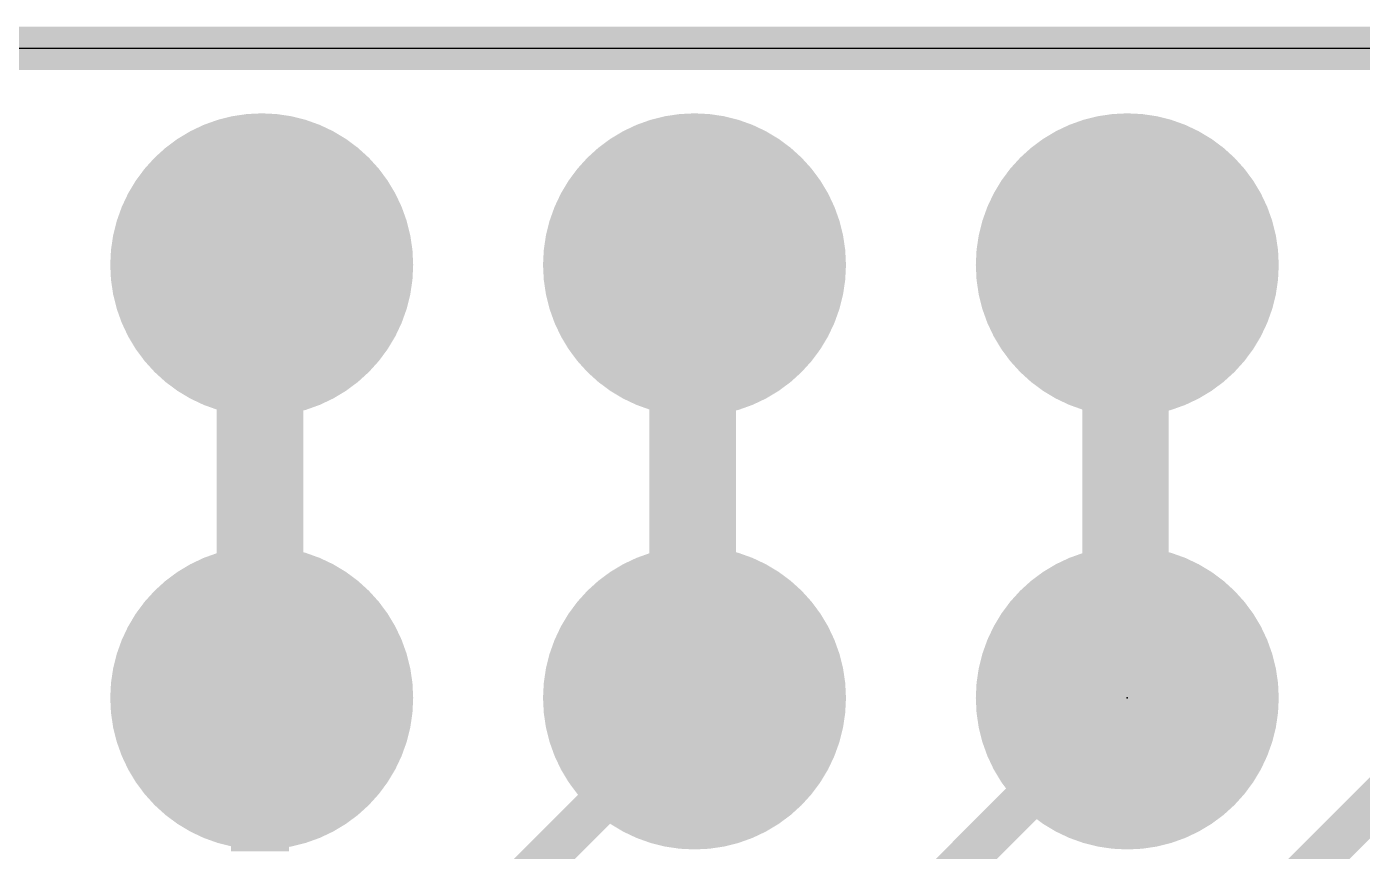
# Model space of a CAD drawing. Extents: x -0.1 to 50.9, y -0.1 to 23.
# Drawn here: x 20.21 to 28.05, y 18.15 to 22.99 of the extents above; entities that cross this region are included whole.
import ezdxf

# ---------------------------------------------------------------- set-up
doc = ezdxf.new("R2010")
doc.units = 0
for name, color, linetype in [('1', 12, 'CONTINUOUS'), ('16', 5, 'CONTINUOUS'), ('17', 110, 'CONTINUOUS'), ('20', 53, 'CONTINUOUS'), ('200', 40, 'CONTINUOUS'), ('23', 53, 'CONTINUOUS')]:
    doc.layers.add(name, color=color, linetype=linetype)

# ---------------------------------------------------------------- blocks, each defined once
blk = doc.blocks.new('ROUNDP')
at = {"const_width": 0.5}
blk.add_lwpolyline([(0, -0.25, 1), (0, 0.25, 1), (0, -0.25)], format="xyb", dxfattribs=at)
blk = doc.blocks.new('RECT')
blk.add_solid([(-0.5, -0.5), (0.5, -0.5), (-0.5, 0.5), (0.5, 0.5)])

msp = doc.modelspace()

# ---------------------------------------------------------------- linework, layer by layer
at = {"layer": '1', "const_width": 0.254}
for points in [[(50.8, 22.86), (0, 22.86)], [(24.13, 19.05), (24.13, 18.9865)], [(25.4, 17.78), (26.67, 19.05)], [(26.8724, 17.1831), (28.7393, 19.05)], [(24.13, 18.9865), (22.098, 16.9545)]]:
    msp.add_lwpolyline(points, dxfattribs=at)
at = {"layer": '1', "const_width": 0.127}
for points in [[(24.1935, 19.05, 1), (24.0665, 19.05)], [(26.7149, 19.0051, 1), (26.6251, 19.0949)], [(24.0665, 18.9865, 1), (24.1935, 18.9865)], [(24.1749, 18.9416, 1), (24.0851, 19.0314)]]:
    msp.add_lwpolyline(points, format="xyb", dxfattribs=at)
at = {"layer": '16', "const_width": 0.254}
for points in [[(50.8, 22.86), (0, 22.86)], [(21.59, 21.59), (21.59, 19.05)], [(24.13, 21.59), (24.13, 19.05)], [(26.67, 21.59), (26.67, 19.05)]]:
    msp.add_lwpolyline(points, dxfattribs=at)
at = {"layer": '16', "const_width": 0.127}
for points in [[(21.6535, 21.59, 1), (21.5265, 21.59)], [(24.1935, 21.59, 1), (24.0665, 21.59)], [(26.7335, 21.59, 1), (26.6065, 21.59)], [(21.5265, 19.05, 1), (21.6535, 19.05)], [(24.0665, 19.05, 1), (24.1935, 19.05)], [(26.6065, 19.05, 1), (26.7335, 19.05)]]:
    msp.add_lwpolyline(points, format="xyb", dxfattribs=at)
at = {"layer": '20'}
msp.add_line((48.26, 22.86), (2.54, 22.86), dxfattribs=at)
at = {"layer": '23'}
msp.add_point((26.67, 19.05), dxfattribs=at)

# ---------------------------------------------------------------- block references
at = {"layer": '17', "xscale": 1.778, "yscale": 1.778}
for p in [(21.59, 21.59), (21.59, 21.59), (24.13, 21.59), (24.13, 21.59), (26.67, 21.59), (26.67, 21.59)]:
    msp.add_blockref('ROUNDP', p, dxfattribs=at)
at = {"layer": '17', "xscale": 1.778, "yscale": 1.778, "rotation": 90}
for p in [(21.59, 19.05), (21.59, 19.05), (24.13, 19.05), (24.13, 19.05), (26.67, 19.05), (26.67, 19.05)]:
    msp.add_blockref('ROUNDP', p, dxfattribs=at)
at = {"layer": '200'}
for p, xscale, yscale in [((21.5798, 21.7805), 0.3404, 0.0213), ((21.5798, 21.8017), 0.254, 0.0211), ((21.5798, 21.8228), 0.1676, 0.0211), ((24.1198, 21.7805), 0.3404, 0.0213), ((24.1198, 21.8017), 0.254, 0.0211), ((24.1198, 21.8228), 0.1676, 0.0211), ((26.6598, 21.7805), 0.3404, 0.0213), ((26.6598, 21.8017), 0.254, 0.0211), ((26.6598, 21.8228), 0.1676, 0.0211), ((21.5798, 21.7382), 0.4216, 0.0211), ((21.5798, 21.717), 0.4216, 0.0213), ((21.5798, 21.7593), 0.381, 0.0211), ((24.1198, 21.7382), 0.4216, 0.0211), ((24.1198, 21.717), 0.4216, 0.0213), ((24.1198, 21.7593), 0.381, 0.0211), ((26.6598, 21.7382), 0.4216, 0.0211), ((26.6598, 21.717), 0.4216, 0.0213), ((26.6598, 21.7593), 0.381, 0.0211), ((21.5798, 21.6535), 0.508, 0.0213), ((21.5798, 21.6323), 0.508, 0.0211), ((21.5798, 21.6958), 0.4674, 0.0211), ((21.5798, 21.6747), 0.4674, 0.0211), ((24.1198, 21.6535), 0.508, 0.0213), ((24.1198, 21.6323), 0.508, 0.0211), ((24.1198, 21.6958), 0.4674, 0.0211), ((24.1198, 21.6747), 0.4674, 0.0211), ((26.6598, 21.6535), 0.508, 0.0213), ((26.6598, 21.6323), 0.508, 0.0211), ((26.6598, 21.6958), 0.4674, 0.0211), ((26.6598, 21.6747), 0.4674, 0.0211), ((21.5798, 21.6112), 0.508, 0.0211), ((21.5798, 21.59), 0.508, 0.0213), ((21.5798, 21.5688), 0.508, 0.0211), ((21.5798, 21.5477), 0.508, 0.0211), ((24.1198, 21.6112), 0.508, 0.0211), ((24.1198, 21.59), 0.508, 0.0213), ((24.1198, 21.5688), 0.508, 0.0211), ((24.1198, 21.5477), 0.508, 0.0211), ((26.6598, 21.6112), 0.508, 0.0211), ((26.6598, 21.59), 0.508, 0.0213), ((26.6598, 21.5688), 0.508, 0.0211), ((26.6598, 21.5477), 0.508, 0.0211), ((21.5798, 21.5265), 0.508, 0.0213), ((21.5798, 21.5053), 0.508, 0.0211), ((21.5798, 21.4842), 0.508, 0.0211), ((24.1198, 21.5265), 0.508, 0.0213), ((24.1198, 21.5053), 0.508, 0.0211), ((24.1198, 21.4842), 0.508, 0.0211), ((26.6598, 21.5265), 0.508, 0.0213), ((26.6598, 21.5053), 0.508, 0.0211), ((26.6598, 21.4842), 0.508, 0.0211), ((21.5798, 21.463), 0.508, 0.0213), ((21.5798, 21.4418), 0.508, 0.0211), ((21.5798, 21.4207), 0.508, 0.0211), ((21.5798, 21.3995), 0.508, 0.0213), ((24.1198, 21.463), 0.508, 0.0213), ((24.1198, 21.4418), 0.508, 0.0211), ((24.1198, 21.4207), 0.508, 0.0211), ((24.1198, 21.3995), 0.508, 0.0213), ((26.6598, 21.463), 0.508, 0.0213), ((26.6598, 21.4418), 0.508, 0.0211), ((26.6598, 21.4207), 0.508, 0.0211), ((26.6598, 21.3995), 0.508, 0.0213), ((21.5798, 21.3783), 0.508, 0.0211), ((21.5798, 21.3572), 0.508, 0.0211), ((21.5798, 21.336), 0.508, 0.0213), ((21.5798, 21.3148), 0.508, 0.0211), ((24.1198, 21.3783), 0.508, 0.0211), ((24.1198, 21.3572), 0.508, 0.0211), ((24.1198, 21.336), 0.508, 0.0213), ((24.1198, 21.3148), 0.508, 0.0211), ((26.6598, 21.3783), 0.508, 0.0211), ((26.6598, 21.3572), 0.508, 0.0211), ((26.6598, 21.336), 0.508, 0.0213), ((26.6598, 21.3148), 0.508, 0.0211), ((21.5798, 21.2937), 0.508, 0.0211), ((21.5798, 21.2725), 0.508, 0.0213), ((21.5798, 21.2513), 0.508, 0.0211), ((24.1198, 21.2937), 0.508, 0.0211), ((24.1198, 21.2725), 0.508, 0.0213), ((24.1198, 21.2513), 0.508, 0.0211), ((26.6598, 21.2937), 0.508, 0.0211), ((26.6598, 21.2725), 0.508, 0.0213), ((26.6598, 21.2513), 0.508, 0.0211), ((21.5798, 21.2302), 0.508, 0.0211), ((21.5798, 21.209), 0.508, 0.0213), ((21.5798, 21.1878), 0.508, 0.0211), ((21.5798, 21.1667), 0.508, 0.0211), ((24.1198, 21.2302), 0.508, 0.0211), ((24.1198, 21.209), 0.508, 0.0213), ((24.1198, 21.1878), 0.508, 0.0211), ((24.1198, 21.1667), 0.508, 0.0211), ((26.6598, 21.2302), 0.508, 0.0211), ((26.6598, 21.209), 0.508, 0.0213), ((26.6598, 21.1878), 0.508, 0.0211), ((26.6598, 21.1667), 0.508, 0.0211), ((21.5798, 21.1455), 0.508, 0.0213), ((21.5798, 21.1243), 0.508, 0.0211), ((21.5798, 21.1032), 0.508, 0.0211), ((21.5798, 21.082), 0.508, 0.0213), ((24.1198, 21.1455), 0.508, 0.0213), ((24.1198, 21.1243), 0.508, 0.0211), ((24.1198, 21.1032), 0.508, 0.0211), ((24.1198, 21.082), 0.508, 0.0213), ((26.6598, 21.1455), 0.508, 0.0213), ((26.6598, 21.1243), 0.508, 0.0211), ((26.6598, 21.1032), 0.508, 0.0211), ((26.6598, 21.082), 0.508, 0.0213), ((21.5798, 21.0608), 0.508, 0.0211), ((21.5798, 21.0397), 0.508, 0.0211), ((21.5798, 21.0185), 0.508, 0.0213), ((21.5798, 20.9973), 0.508, 0.0211), ((24.1198, 21.0608), 0.508, 0.0211), ((24.1198, 21.0397), 0.508, 0.0211), ((24.1198, 21.0185), 0.508, 0.0213), ((24.1198, 20.9973), 0.508, 0.0211), ((26.6598, 21.0608), 0.508, 0.0211), ((26.6598, 21.0397), 0.508, 0.0211), ((26.6598, 21.0185), 0.508, 0.0213), ((26.6598, 20.9973), 0.508, 0.0211), ((21.5798, 20.9762), 0.508, 0.0211), ((21.5798, 20.955), 0.508, 0.0213), ((21.5798, 20.9338), 0.508, 0.0211), ((24.1198, 20.9762), 0.508, 0.0211), ((24.1198, 20.955), 0.508, 0.0213), ((24.1198, 20.9338), 0.508, 0.0211), ((26.6598, 20.9762), 0.508, 0.0211), ((26.6598, 20.955), 0.508, 0.0213), ((26.6598, 20.9338), 0.508, 0.0211), ((21.5798, 20.9127), 0.508, 0.0211), ((21.5798, 20.8915), 0.508, 0.0213), ((21.5798, 20.8703), 0.508, 0.0211), ((21.5798, 20.8492), 0.508, 0.0211), ((24.1198, 20.9127), 0.508, 0.0211), ((24.1198, 20.8915), 0.508, 0.0213), ((24.1198, 20.8703), 0.508, 0.0211), ((24.1198, 20.8492), 0.508, 0.0211), ((26.6598, 20.9127), 0.508, 0.0211), ((26.6598, 20.8915), 0.508, 0.0213), ((26.6598, 20.8703), 0.508, 0.0211), ((26.6598, 20.8492), 0.508, 0.0211), ((21.5798, 20.828), 0.508, 0.0213), ((21.5798, 20.8068), 0.508, 0.0211), ((21.5798, 20.7857), 0.508, 0.0211), ((21.5798, 20.7645), 0.508, 0.0213), ((24.1198, 20.828), 0.508, 0.0213), ((24.1198, 20.8068), 0.508, 0.0211), ((24.1198, 20.7857), 0.508, 0.0211), ((24.1198, 20.7645), 0.508, 0.0213), ((26.6598, 20.828), 0.508, 0.0213), ((26.6598, 20.8068), 0.508, 0.0211), ((26.6598, 20.7857), 0.508, 0.0211), ((26.6598, 20.7645), 0.508, 0.0213), ((21.5798, 20.7433), 0.508, 0.0211), ((21.5798, 20.7222), 0.508, 0.0211), ((21.5798, 20.701), 0.508, 0.0213), ((24.1198, 20.7433), 0.508, 0.0211), ((24.1198, 20.7222), 0.508, 0.0211), ((24.1198, 20.701), 0.508, 0.0213), ((26.6598, 20.7433), 0.508, 0.0211), ((26.6598, 20.7222), 0.508, 0.0211), ((26.6598, 20.701), 0.508, 0.0213), ((21.5798, 20.6798), 0.508, 0.0211), ((21.5798, 20.6587), 0.508, 0.0211), ((21.5798, 20.6375), 0.508, 0.0213), ((21.5798, 20.6163), 0.508, 0.0211), ((24.1198, 20.6798), 0.508, 0.0211), ((24.1198, 20.6587), 0.508, 0.0211), ((24.1198, 20.6375), 0.508, 0.0213), ((24.1198, 20.6163), 0.508, 0.0211), ((26.6598, 20.6798), 0.508, 0.0211), ((26.6598, 20.6587), 0.508, 0.0211), ((26.6598, 20.6375), 0.508, 0.0213), ((26.6598, 20.6163), 0.508, 0.0211), ((21.5798, 20.5952), 0.508, 0.0211), ((21.5798, 20.574), 0.508, 0.0213), ((21.5798, 20.5528), 0.508, 0.0211), ((21.5798, 20.5317), 0.508, 0.0211), ((24.1198, 20.5952), 0.508, 0.0211), ((24.1198, 20.574), 0.508, 0.0213), ((24.1198, 20.5528), 0.508, 0.0211), ((24.1198, 20.5317), 0.508, 0.0211), ((26.6598, 20.5952), 0.508, 0.0211), ((26.6598, 20.574), 0.508, 0.0213), ((26.6598, 20.5528), 0.508, 0.0211), ((26.6598, 20.5317), 0.508, 0.0211), ((21.5798, 20.5105), 0.508, 0.0213), ((21.5798, 20.4893), 0.508, 0.0211), ((21.5798, 20.4682), 0.508, 0.0211), ((24.1198, 20.5105), 0.508, 0.0213), ((24.1198, 20.4893), 0.508, 0.0211), ((24.1198, 20.4682), 0.508, 0.0211), ((26.6598, 20.5105), 0.508, 0.0213), ((26.6598, 20.4893), 0.508, 0.0211), ((26.6598, 20.4682), 0.508, 0.0211), ((21.5798, 20.447), 0.508, 0.0213), ((21.5798, 20.4258), 0.508, 0.0211), ((21.5798, 20.4047), 0.508, 0.0211), ((21.5798, 20.3835), 0.508, 0.0213), ((24.1198, 20.447), 0.508, 0.0213), ((24.1198, 20.4258), 0.508, 0.0211), ((24.1198, 20.4047), 0.508, 0.0211), ((24.1198, 20.3835), 0.508, 0.0213), ((26.6598, 20.447), 0.508, 0.0213), ((26.6598, 20.4258), 0.508, 0.0211), ((26.6598, 20.4047), 0.508, 0.0211), ((26.6598, 20.3835), 0.508, 0.0213), ((21.5798, 20.3623), 0.508, 0.0211), ((21.5798, 20.3412), 0.508, 0.0211), ((21.5798, 20.32), 0.508, 0.0213), ((21.5798, 20.2988), 0.508, 0.0211), ((24.1198, 20.3623), 0.508, 0.0211), ((24.1198, 20.3412), 0.508, 0.0211), ((24.1198, 20.32), 0.508, 0.0213), ((24.1198, 20.2988), 0.508, 0.0211), ((26.6598, 20.3623), 0.508, 0.0211), ((26.6598, 20.3412), 0.508, 0.0211), ((26.6598, 20.32), 0.508, 0.0213), ((26.6598, 20.2988), 0.508, 0.0211), ((21.5798, 20.2777), 0.508, 0.0211), ((21.5798, 20.2565), 0.508, 0.0213), ((21.5798, 20.2353), 0.508, 0.0211), ((21.5798, 20.2142), 0.508, 0.0211), ((24.1198, 20.2777), 0.508, 0.0211), ((24.1198, 20.2565), 0.508, 0.0213), ((24.1198, 20.2353), 0.508, 0.0211), ((24.1198, 20.2142), 0.508, 0.0211), ((26.6598, 20.2777), 0.508, 0.0211), ((26.6598, 20.2565), 0.508, 0.0213), ((26.6598, 20.2353), 0.508, 0.0211), ((26.6598, 20.2142), 0.508, 0.0211), ((21.5798, 20.193), 0.508, 0.0213), ((21.5798, 20.1718), 0.508, 0.0211), ((21.5798, 20.1507), 0.508, 0.0211), ((24.1198, 20.193), 0.508, 0.0213), ((24.1198, 20.1718), 0.508, 0.0211), ((24.1198, 20.1507), 0.508, 0.0211), ((26.6598, 20.193), 0.508, 0.0213), ((26.6598, 20.1718), 0.508, 0.0211), ((26.6598, 20.1507), 0.508, 0.0211), ((21.5798, 20.1295), 0.508, 0.0213), ((21.5798, 20.1083), 0.508, 0.0211), ((21.5798, 20.0872), 0.508, 0.0211), ((21.5798, 20.066), 0.508, 0.0213), ((24.1198, 20.1295), 0.508, 0.0213), ((24.1198, 20.1083), 0.508, 0.0211), ((24.1198, 20.0872), 0.508, 0.0211), ((24.1198, 20.066), 0.508, 0.0213), ((26.6598, 20.1295), 0.508, 0.0213), ((26.6598, 20.1083), 0.508, 0.0211), ((26.6598, 20.0872), 0.508, 0.0211), ((26.6598, 20.066), 0.508, 0.0213), ((21.5798, 20.0448), 0.508, 0.0211), ((21.5798, 20.0237), 0.508, 0.0211), ((21.5798, 20.0025), 0.508, 0.0213), ((21.5798, 19.9813), 0.508, 0.0211), ((24.1198, 20.0448), 0.508, 0.0211), ((24.1198, 20.0237), 0.508, 0.0211), ((24.1198, 20.0025), 0.508, 0.0213), ((24.1198, 19.9813), 0.508, 0.0211), ((26.6598, 20.0448), 0.508, 0.0211), ((26.6598, 20.0237), 0.508, 0.0211), ((26.6598, 20.0025), 0.508, 0.0213), ((26.6598, 19.9813), 0.508, 0.0211), ((21.5798, 19.9602), 0.508, 0.0211), ((21.5798, 19.939), 0.508, 0.0213), ((21.5798, 19.9178), 0.508, 0.0211), ((24.1198, 19.9602), 0.508, 0.0211), ((24.1198, 19.939), 0.508, 0.0213), ((24.1198, 19.9178), 0.508, 0.0211), ((26.6598, 19.9602), 0.508, 0.0211), ((26.6598, 19.939), 0.508, 0.0213), ((26.6598, 19.9178), 0.508, 0.0211), ((21.5798, 19.8967), 0.508, 0.0211), ((21.5798, 19.8755), 0.508, 0.0213), ((21.5798, 19.8543), 0.508, 0.0211), ((21.5798, 19.8332), 0.508, 0.0211), ((24.1198, 19.8967), 0.508, 0.0211), ((24.1198, 19.8755), 0.508, 0.0213), ((24.1198, 19.8543), 0.508, 0.0211), ((24.1198, 19.8332), 0.508, 0.0211), ((26.6598, 19.8967), 0.508, 0.0211), ((26.6598, 19.8755), 0.508, 0.0213), ((26.6598, 19.8543), 0.508, 0.0211), ((26.6598, 19.8332), 0.508, 0.0211), ((21.5798, 19.812), 0.508, 0.0213), ((21.5798, 19.7908), 0.508, 0.0211), ((21.5798, 19.7697), 0.508, 0.0211), ((21.5798, 19.7485), 0.508, 0.0213), ((24.1198, 19.812), 0.508, 0.0213), ((24.1198, 19.7908), 0.508, 0.0211), ((24.1198, 19.7697), 0.508, 0.0211), ((24.1198, 19.7485), 0.508, 0.0213), ((26.6598, 19.812), 0.508, 0.0213), ((26.6598, 19.7908), 0.508, 0.0211), ((26.6598, 19.7697), 0.508, 0.0211), ((26.6598, 19.7485), 0.508, 0.0213), ((21.5798, 19.7273), 0.508, 0.0211), ((21.5798, 19.7062), 0.508, 0.0211), ((21.5798, 19.685), 0.508, 0.0213), ((24.1198, 19.7273), 0.508, 0.0211), ((24.1198, 19.7062), 0.508, 0.0211), ((24.1198, 19.685), 0.508, 0.0213), ((26.6598, 19.7273), 0.508, 0.0211), ((26.6598, 19.7062), 0.508, 0.0211), ((26.6598, 19.685), 0.508, 0.0213), ((21.5798, 19.6638), 0.508, 0.0211), ((21.5798, 19.6427), 0.508, 0.0211), ((21.5798, 19.6215), 0.508, 0.0213), ((21.5798, 19.6003), 0.508, 0.0211), ((24.1198, 19.6638), 0.508, 0.0211), ((24.1198, 19.6427), 0.508, 0.0211), ((24.1198, 19.6215), 0.508, 0.0213), ((24.1198, 19.6003), 0.508, 0.0211), ((26.6598, 19.6638), 0.508, 0.0211), ((26.6598, 19.6427), 0.508, 0.0211), ((26.6598, 19.6215), 0.508, 0.0213), ((26.6598, 19.6003), 0.508, 0.0211), ((21.5798, 19.5792), 0.508, 0.0211), ((21.5798, 19.558), 0.508, 0.0213), ((21.5798, 19.5368), 0.508, 0.0211), ((21.5798, 19.5157), 0.508, 0.0211), ((24.1198, 19.5792), 0.508, 0.0211), ((24.1198, 19.558), 0.508, 0.0213), ((24.1198, 19.5368), 0.508, 0.0211), ((24.1198, 19.5157), 0.508, 0.0211), ((26.6598, 19.5792), 0.508, 0.0211), ((26.6598, 19.558), 0.508, 0.0213), ((26.6598, 19.5368), 0.508, 0.0211), ((26.6598, 19.5157), 0.508, 0.0211), ((21.5798, 19.4945), 0.508, 0.0213), ((21.5798, 19.4733), 0.508, 0.0211), ((21.5798, 19.4522), 0.508, 0.0211), ((21.5798, 19.431), 0.508, 0.0213), ((24.1198, 19.4945), 0.508, 0.0213), ((24.1198, 19.4733), 0.508, 0.0211), ((24.1198, 19.4522), 0.508, 0.0211), ((24.1198, 19.431), 0.508, 0.0213), ((26.6598, 19.4945), 0.508, 0.0213), ((26.6598, 19.4733), 0.508, 0.0211), ((26.6598, 19.4522), 0.508, 0.0211), ((26.6598, 19.431), 0.508, 0.0213), ((21.5798, 19.4098), 0.508, 0.0211), ((21.5798, 19.3887), 0.508, 0.0211), ((21.5798, 19.3675), 0.508, 0.0213), ((24.1198, 19.4098), 0.508, 0.0211), ((24.1198, 19.3887), 0.508, 0.0211), ((24.1198, 19.3675), 0.508, 0.0213), ((26.6598, 19.4098), 0.508, 0.0211), ((26.6598, 19.3887), 0.508, 0.0211), ((26.6598, 19.3675), 0.508, 0.0213), ((21.5798, 19.3463), 0.508, 0.0211), ((21.5798, 19.3252), 0.508, 0.0211), ((21.5798, 19.304), 0.508, 0.0213), ((21.5798, 19.2828), 0.508, 0.0211), ((24.1198, 19.3463), 0.508, 0.0211), ((24.1198, 19.3252), 0.508, 0.0211), ((24.1198, 19.304), 0.508, 0.0213), ((24.1198, 19.2828), 0.508, 0.0211), ((26.6598, 19.3463), 0.508, 0.0211), ((26.6598, 19.3252), 0.508, 0.0211), ((26.6598, 19.304), 0.508, 0.0213), ((26.6598, 19.2828), 0.508, 0.0211), ((21.5798, 19.2617), 0.508, 0.0211), ((21.5798, 19.2405), 0.508, 0.0213), ((21.5798, 19.2193), 0.508, 0.0211), ((21.5798, 19.1982), 0.508, 0.0211), ((24.1198, 19.2617), 0.508, 0.0211), ((24.1198, 19.2405), 0.508, 0.0213), ((24.1198, 19.2193), 0.508, 0.0211), ((24.1198, 19.1982), 0.508, 0.0211), ((26.6598, 19.2617), 0.508, 0.0211), ((26.6598, 19.2405), 0.508, 0.0213), ((26.6598, 19.2193), 0.508, 0.0211), ((26.6598, 19.1982), 0.508, 0.0211), ((21.5798, 19.177), 0.508, 0.0213), ((21.5798, 19.1558), 0.508, 0.0211), ((21.5798, 19.1347), 0.508, 0.0211), ((24.1198, 19.177), 0.508, 0.0213), ((24.1198, 19.1558), 0.508, 0.0211), ((24.1198, 19.1347), 0.508, 0.0211), ((26.6598, 19.177), 0.508, 0.0213), ((26.6598, 19.1558), 0.508, 0.0211), ((26.6598, 19.1347), 0.508, 0.0211), ((21.5798, 19.1135), 0.508, 0.0213), ((21.5798, 19.0923), 0.508, 0.0211), ((21.5798, 19.0712), 0.508, 0.0211), ((21.5798, 19.05), 0.508, 0.0213), ((24.1198, 19.1135), 0.508, 0.0213), ((24.1198, 19.0923), 0.508, 0.0211), ((24.1198, 19.0712), 0.508, 0.0211), ((24.1198, 19.05), 0.508, 0.0213), ((26.6598, 19.1135), 0.508, 0.0213), ((26.6598, 19.0923), 0.508, 0.0211), ((26.6598, 19.0712), 0.508, 0.0211), ((26.6598, 19.05), 0.508, 0.0213), ((21.5798, 19.0288), 0.508, 0.0211), ((21.5798, 19.0077), 0.508, 0.0211), ((21.5798, 18.9865), 0.508, 0.0213), ((21.5798, 18.9653), 0.508, 0.0211), ((24.1198, 19.0288), 0.508, 0.0211), ((24.1198, 19.0077), 0.508, 0.0211), ((24.1198, 18.9865), 0.508, 0.0213), ((24.1198, 18.9653), 0.508, 0.0211), ((26.6598, 19.0288), 0.508, 0.0211), ((26.6598, 19.0077), 0.508, 0.0211), ((26.6598, 18.9865), 0.508, 0.0213), ((26.6598, 18.9653), 0.508, 0.0211), ((21.5798, 18.9442), 0.4674, 0.0211), ((21.5798, 18.923), 0.4674, 0.0213), ((21.5798, 18.9018), 0.4216, 0.0211), ((21.5798, 18.8807), 0.4216, 0.0211), ((24.1198, 18.9442), 0.4674, 0.0211), ((24.1198, 18.923), 0.4674, 0.0213), ((24.1198, 18.9018), 0.4216, 0.0211), ((24.1198, 18.8807), 0.4216, 0.0211), ((26.6598, 18.9442), 0.4674, 0.0211), ((26.6598, 18.923), 0.4674, 0.0213), ((26.6598, 18.9018), 0.4216, 0.0211), ((26.6598, 18.8807), 0.4216, 0.0211), ((21.5798, 18.8595), 0.381, 0.0213), ((21.5798, 18.8383), 0.3404, 0.0211), ((21.5798, 18.8172), 0.3404, 0.0211), ((24.1198, 18.8595), 0.381, 0.0213), ((24.1198, 18.8383), 0.3404, 0.0211), ((24.1198, 18.8172), 0.254, 0.0211), ((26.6598, 18.8595), 0.381, 0.0213), ((26.6598, 18.8383), 0.3404, 0.0211), ((26.6598, 18.8172), 0.254, 0.0211), ((21.5798, 18.796), 0.3404, 0.0213), ((21.5798, 18.7748), 0.3404, 0.0211), ((21.5798, 18.7537), 0.3404, 0.0211), ((21.5798, 18.7325), 0.3404, 0.0213), ((24.1198, 18.796), 0.1676, 0.0213), ((26.6598, 18.796), 0.1676, 0.0213), ((21.5798, 18.7113), 0.3404, 0.0211), ((21.5798, 18.6902), 0.3404, 0.0211), ((21.5798, 18.669), 0.3404, 0.0213), ((21.5798, 18.6478), 0.3404, 0.0211), ((21.5798, 18.6267), 0.3404, 0.0211), ((21.5798, 18.6055), 0.3404, 0.0213), ((21.5798, 18.5843), 0.3404, 0.0211), ((21.5798, 18.5632), 0.3404, 0.0211), ((21.5798, 18.542), 0.3404, 0.0213), ((21.5798, 18.5208), 0.3404, 0.0211), ((21.5798, 18.4997), 0.3404, 0.0211), ((21.5798, 18.4785), 0.3404, 0.0213), ((21.5798, 18.4573), 0.3404, 0.0211), ((21.5798, 18.4362), 0.3404, 0.0211), ((21.5798, 18.415), 0.3404, 0.0213), ((21.5798, 18.3938), 0.3404, 0.0211), ((21.5798, 18.3727), 0.3404, 0.0211), ((21.5798, 18.3515), 0.3404, 0.0213), ((21.5798, 18.3303), 0.3404, 0.0211), ((21.5798, 18.3092), 0.3404, 0.0211), ((21.5798, 18.288), 0.3404, 0.0213), ((21.5798, 18.2668), 0.3404, 0.0211), ((21.5798, 18.2457), 0.3404, 0.0211), ((21.5798, 18.2245), 0.3404, 0.0213), ((21.5798, 18.2033), 0.3404, 0.0211), ((21.5798, 18.1822), 0.3404, 0.0211), ((21.5798, 18.161), 0.3404, 0.0213)]:
    msp.add_blockref('RECT', p, dxfattribs=dict(at, xscale=xscale, yscale=yscale))

doc.saveas('drawing.dxf')
